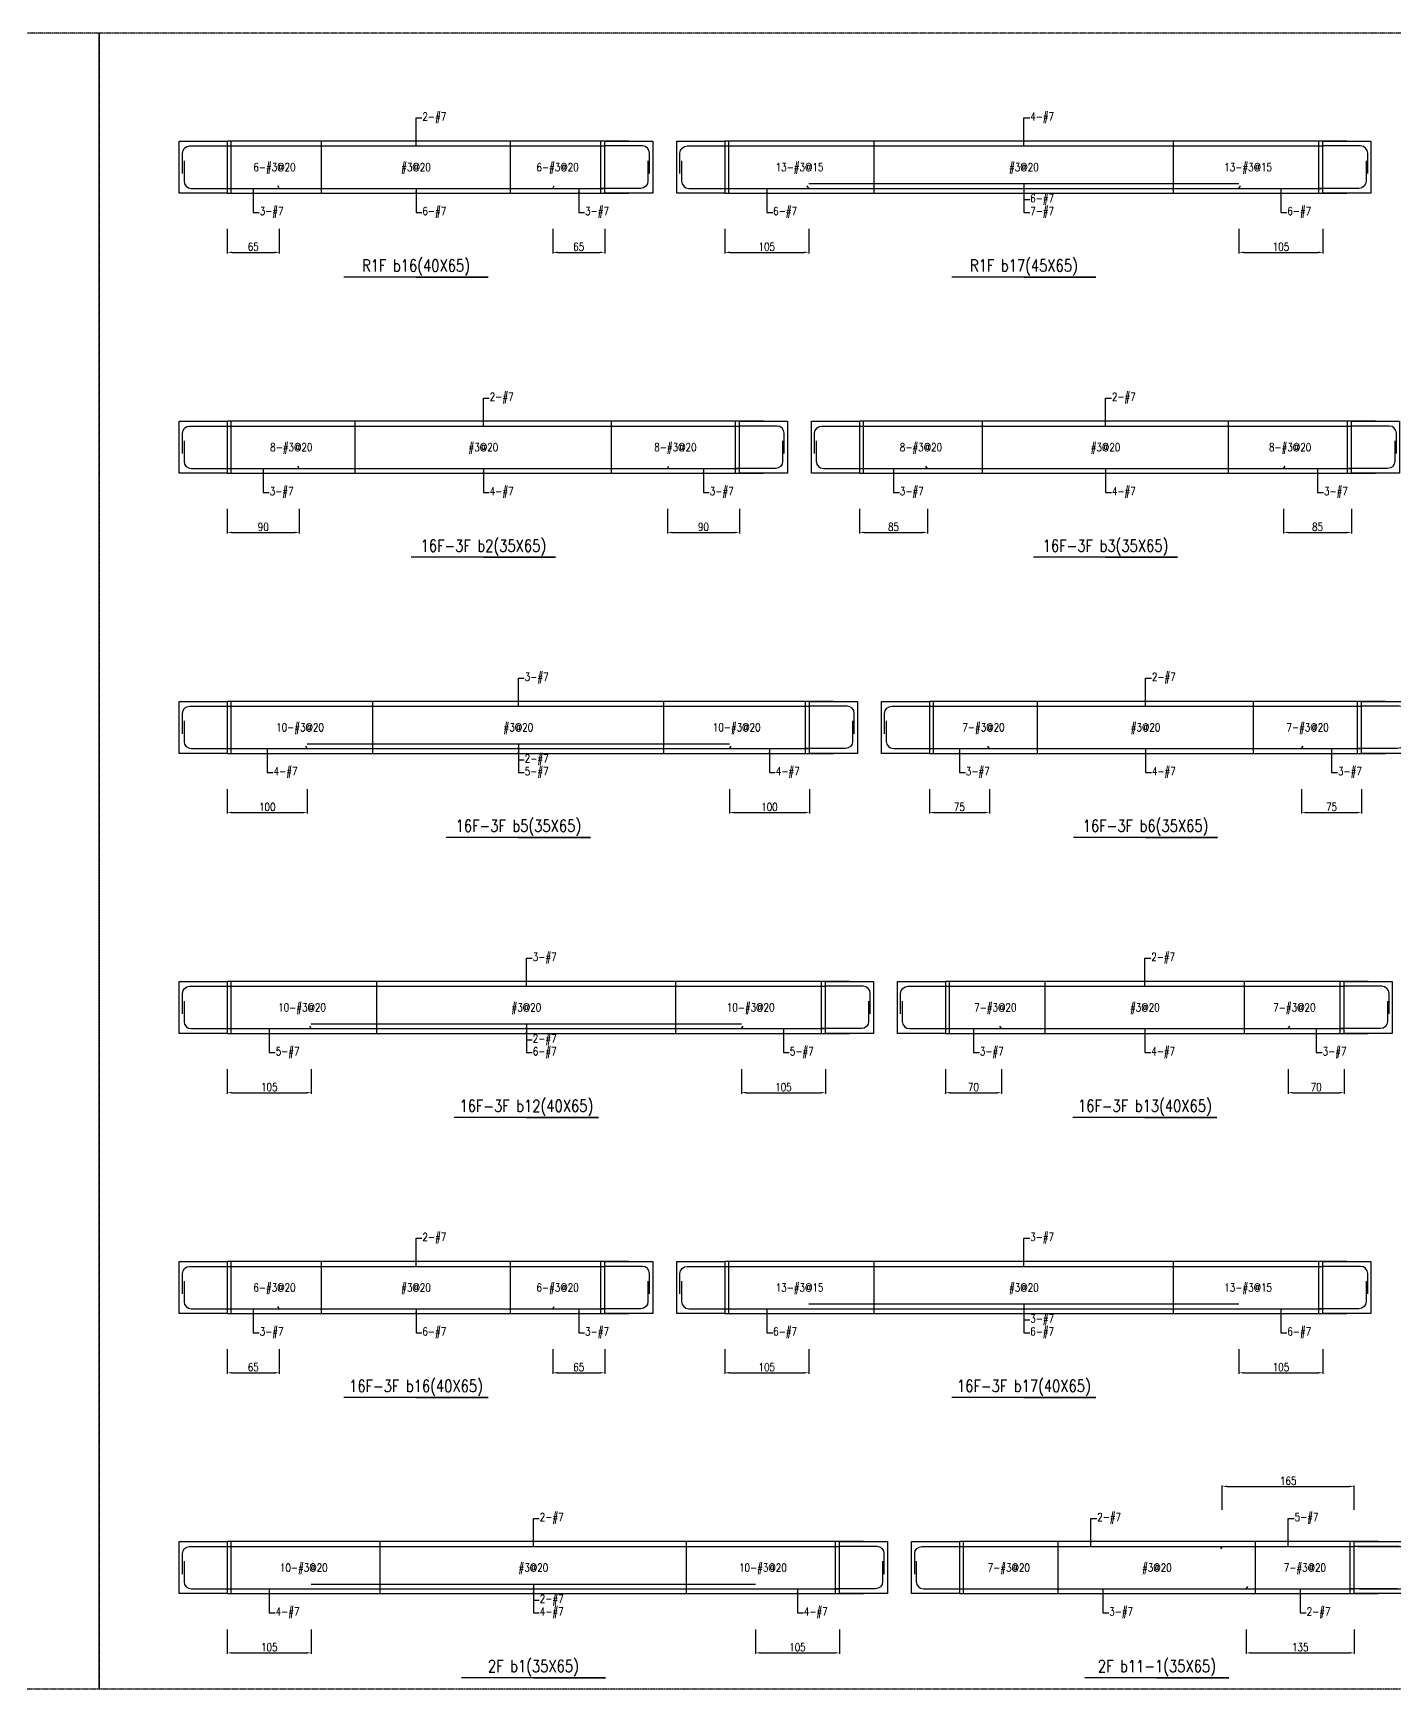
# Model space of a CAD drawing. Header units: millimetres. Extents: x 0 to 84580, y -12276 to 4373.
# Drawn here: x 65123 to 66825, y 0 to 2069 of the extents above; entities that cross this region are included whole.
import ezdxf
from ezdxf.enums import TextEntityAlignment as Align

# ---------------------------------------------------------------- set-up
doc = ezdxf.new("R2010")
doc.units = ezdxf.units.MM
doc.header["$MEASUREMENT"] = 0
doc.linetypes.add('CENTER', pattern=[2, 1.25, -0.25, 0.25, -0.25])
for name, color, linetype in [('S-DIM', 2, 'Continuous'), ('S-GRID', 1, 'CENTER'), ('S-LEADER', 2, 'Continuous'), ('S-RC', 130, 'Continuous'), ('S-REINF', 6, 'Continuous'), ('S-TEXT', 2, 'Continuous')]:
    doc.layers.add(name, color=color, linetype=linetype)
doc.styles.add('CS4', font='romans.shx', dxfattribs={"width": 0.8, "bigfont": 'lsp.shx'})
doc.styles.get("Standard").update_dxf_attribs({"font": 'arial.ttf'})
doc.dimstyles.new('ISO-25', dxfattribs={"dimtxt": 2.5, "dimasz": 2.5, "dimexe": 1.25, "dimexo": 0.625, "dimtad": 1, "dimtxsty": 'Standard', "dimcen": 2.5, "dimadec": 0, "dimazin": 0, "dimtfac": 1, "dimtmove": 0, "dimatfit": 3, "dimfxl": 0, "dimarcsym": 0})

# ---------------------------------------------------------------- blocks, each defined once
blk = doc.blocks.new('*D2001')
at = {"layer": 'DEFPOINTS', "color": 0, "transparency": 16777216}
for p in [(65366, 1825), (65431, 1825), (65431, 1795)]:
    blk.add_point(p, dxfattribs=at)
at = {"layer": 'S-DIM', "color": 0, "lineweight": -2, "transparency": 16777216}
for p, q in [((65366, 1824.375), (65366, 1793.75)), ((65431, 1824.375), (65431, 1793.75)), ((65372, 1795), (65425, 1795))]:
    blk.add_line(p, q, dxfattribs=at)
at = {"layer": 'S-DIM', "color": 0, "transparency": 16777216}
for points in [[(65372, 1796), (65372, 1794), (65366, 1795)], [(65425, 1796), (65425, 1794), (65431, 1795)]]:
    blk.add_solid(points, dxfattribs=at)
at = {"layer": 'S-DIM', "color": 0, "transparency": 16777216, "insert": (65398.5, 1802), "char_height": 10, "attachment_point": 5, "style": 'CS4'}
blk.add_mtext('65', dxfattribs=at)
blk = doc.blocks.new('*D2002')
at = {"layer": 'DEFPOINTS', "color": 0, "transparency": 16777216}
for p in [(65772.7, 1825), (65837.7, 1825), (65837.7, 1795)]:
    blk.add_point(p, dxfattribs=at)
at = {"layer": 'S-DIM', "color": 0, "lineweight": -2, "transparency": 16777216}
for p, q in [((65772.7, 1824.375), (65772.7, 1793.75)), ((65837.7, 1824.375), (65837.7, 1793.75)), ((65778.7, 1795), (65831.7, 1795))]:
    blk.add_line(p, q, dxfattribs=at)
at = {"layer": 'S-DIM', "color": 0, "transparency": 16777216}
for points in [[(65778.7, 1796), (65778.7, 1794), (65772.7, 1795)], [(65831.7, 1796), (65831.7, 1794), (65837.7, 1795)]]:
    blk.add_solid(points, dxfattribs=at)
at = {"layer": 'S-DIM', "color": 0, "transparency": 16777216, "insert": (65805.2, 1802), "char_height": 10, "attachment_point": 5, "style": 'CS4'}
blk.add_mtext('65', dxfattribs=at)
blk = doc.blocks.new('*D2003')
at = {"layer": 'DEFPOINTS', "color": 0, "transparency": 16777216}
for p in [(65987.7, 1825), (66092.7, 1825), (66092.7, 1795)]:
    blk.add_point(p, dxfattribs=at)
at = {"layer": 'S-DIM', "color": 0, "lineweight": -2, "transparency": 16777216}
for p, q in [((65987.7, 1824.375), (65987.7, 1793.75)), ((66092.7, 1824.375), (66092.7, 1793.75)), ((65993.7, 1795), (66086.7, 1795))]:
    blk.add_line(p, q, dxfattribs=at)
at = {"layer": 'S-DIM', "color": 0, "transparency": 16777216}
for points in [[(65993.7, 1796), (65993.7, 1794), (65987.7, 1795)], [(66086.7, 1796), (66086.7, 1794), (66092.7, 1795)]]:
    blk.add_solid(points, dxfattribs=at)
at = {"layer": 'S-DIM', "color": 0, "transparency": 16777216, "insert": (66040.2, 1802), "char_height": 10, "attachment_point": 5, "style": 'CS4'}
blk.add_mtext('105', dxfattribs=at)
blk = doc.blocks.new('*D2004')
at = {"layer": 'DEFPOINTS', "color": 0, "transparency": 16777216}
for p in [(66630.2, 1825), (66735.2, 1825), (66735.2, 1795)]:
    blk.add_point(p, dxfattribs=at)
at = {"layer": 'S-DIM', "color": 0, "lineweight": -2, "transparency": 16777216}
for p, q in [((66630.2, 1824.375), (66630.2, 1793.75)), ((66735.2, 1824.375), (66735.2, 1793.75)), ((66636.2, 1795), (66729.2, 1795))]:
    blk.add_line(p, q, dxfattribs=at)
at = {"layer": 'S-DIM', "color": 0, "transparency": 16777216}
for points in [[(66636.2, 1796), (66636.2, 1794), (66630.2, 1795)], [(66729.2, 1796), (66729.2, 1794), (66735.2, 1795)]]:
    blk.add_solid(points, dxfattribs=at)
at = {"layer": 'S-DIM', "color": 0, "transparency": 16777216, "insert": (66682.7, 1802), "char_height": 10, "attachment_point": 5, "style": 'CS4'}
blk.add_mtext('105', dxfattribs=at)
blk = doc.blocks.new('*D2009')
at = {"layer": 'DEFPOINTS', "color": 0, "transparency": 16777216}
for p in [(65366, 1475), (65456, 1475), (65456, 1445)]:
    blk.add_point(p, dxfattribs=at)
at = {"layer": 'S-DIM', "color": 0, "lineweight": -2, "transparency": 16777216}
for p, q in [((65366, 1474.375), (65366, 1443.75)), ((65456, 1474.375), (65456, 1443.75)), ((65372, 1445), (65450, 1445))]:
    blk.add_line(p, q, dxfattribs=at)
at = {"layer": 'S-DIM', "color": 0, "transparency": 16777216}
for points in [[(65372, 1446), (65372, 1444), (65366, 1445)], [(65450, 1446), (65450, 1444), (65456, 1445)]]:
    blk.add_solid(points, dxfattribs=at)
at = {"layer": 'S-DIM', "color": 0, "transparency": 16777216, "insert": (65411, 1452), "char_height": 10, "attachment_point": 5, "style": 'CS4'}
blk.add_mtext('90', dxfattribs=at)
blk = doc.blocks.new('*D2010')
at = {"layer": 'DEFPOINTS', "color": 0, "transparency": 16777216}
for p in [(65916, 1475), (66006, 1475), (66006, 1445)]:
    blk.add_point(p, dxfattribs=at)
at = {"layer": 'S-DIM', "color": 0, "lineweight": -2, "transparency": 16777216}
for p, q in [((65916, 1474.375), (65916, 1443.75)), ((66006, 1474.375), (66006, 1443.75)), ((65922, 1445), (66000, 1445))]:
    blk.add_line(p, q, dxfattribs=at)
at = {"layer": 'S-DIM', "color": 0, "transparency": 16777216}
for points in [[(65922, 1446), (65922, 1444), (65916, 1445)], [(66000, 1446), (66000, 1444), (66006, 1445)]]:
    blk.add_solid(points, dxfattribs=at)
at = {"layer": 'S-DIM', "color": 0, "transparency": 16777216, "insert": (65961, 1452), "char_height": 10, "attachment_point": 5, "style": 'CS4'}
blk.add_mtext('90', dxfattribs=at)
blk = doc.blocks.new('*D2011')
at = {"layer": 'DEFPOINTS', "color": 0, "transparency": 16777216}
for p in [(66156, 1475), (66241, 1475), (66241, 1445)]:
    blk.add_point(p, dxfattribs=at)
at = {"layer": 'S-DIM', "color": 0, "lineweight": -2, "transparency": 16777216}
for p, q in [((66156, 1474.375), (66156, 1443.75)), ((66241, 1474.375), (66241, 1443.75)), ((66162, 1445), (66235, 1445))]:
    blk.add_line(p, q, dxfattribs=at)
at = {"layer": 'S-DIM', "color": 0, "transparency": 16777216}
for points in [[(66162, 1446), (66162, 1444), (66156, 1445)], [(66235, 1446), (66235, 1444), (66241, 1445)]]:
    blk.add_solid(points, dxfattribs=at)
at = {"layer": 'S-DIM', "color": 0, "transparency": 16777216, "insert": (66198.5, 1452), "char_height": 10, "attachment_point": 5, "style": 'CS4'}
blk.add_mtext('85', dxfattribs=at)
blk = doc.blocks.new('*D2012')
at = {"layer": 'DEFPOINTS', "color": 0, "transparency": 16777216}
for p in [(66686, 1475), (66771, 1475), (66771, 1445)]:
    blk.add_point(p, dxfattribs=at)
at = {"layer": 'S-DIM', "color": 0, "lineweight": -2, "transparency": 16777216}
for p, q in [((66686, 1474.375), (66686, 1443.75)), ((66771, 1474.375), (66771, 1443.75)), ((66692, 1445), (66765, 1445))]:
    blk.add_line(p, q, dxfattribs=at)
at = {"layer": 'S-DIM', "color": 0, "transparency": 16777216}
for points in [[(66692, 1446), (66692, 1444), (66686, 1445)], [(66765, 1446), (66765, 1444), (66771, 1445)]]:
    blk.add_solid(points, dxfattribs=at)
at = {"layer": 'S-DIM', "color": 0, "transparency": 16777216, "insert": (66728.5, 1452), "char_height": 10, "attachment_point": 5, "style": 'CS4'}
blk.add_mtext('85', dxfattribs=at)
blk = doc.blocks.new('*D2015')
at = {"layer": 'DEFPOINTS', "color": 0, "transparency": 16777216}
for p in [(65366, 1125), (65466, 1125), (65466, 1095)]:
    blk.add_point(p, dxfattribs=at)
at = {"layer": 'S-DIM', "color": 0, "lineweight": -2, "transparency": 16777216}
for p, q in [((65366, 1124.375), (65366, 1093.75)), ((65466, 1124.375), (65466, 1093.75)), ((65372, 1095), (65460, 1095))]:
    blk.add_line(p, q, dxfattribs=at)
at = {"layer": 'S-DIM', "color": 0, "transparency": 16777216}
for points in [[(65372, 1096), (65372, 1094), (65366, 1095)], [(65460, 1096), (65460, 1094), (65466, 1095)]]:
    blk.add_solid(points, dxfattribs=at)
at = {"layer": 'S-DIM', "color": 0, "transparency": 16777216, "insert": (65416, 1102), "char_height": 10, "attachment_point": 5, "style": 'CS4'}
blk.add_mtext('100', dxfattribs=at)
blk = doc.blocks.new('*D2016')
at = {"layer": 'DEFPOINTS', "color": 0, "transparency": 16777216}
for p in [(65993.5, 1125), (66093.5, 1125), (66093.5, 1095)]:
    blk.add_point(p, dxfattribs=at)
at = {"layer": 'S-DIM', "color": 0, "lineweight": -2, "transparency": 16777216}
for p, q in [((65993.5, 1124.375), (65993.5, 1093.75)), ((66093.5, 1124.375), (66093.5, 1093.75)), ((65999.5, 1095), (66087.5, 1095))]:
    blk.add_line(p, q, dxfattribs=at)
at = {"layer": 'S-DIM', "color": 0, "transparency": 16777216}
for points in [[(65999.5, 1096), (65999.5, 1094), (65993.5, 1095)], [(66087.5, 1096), (66087.5, 1094), (66093.5, 1095)]]:
    blk.add_solid(points, dxfattribs=at)
at = {"layer": 'S-DIM', "color": 0, "transparency": 16777216, "insert": (66043.5, 1102), "char_height": 10, "attachment_point": 5, "style": 'CS4'}
blk.add_mtext('100', dxfattribs=at)
blk = doc.blocks.new('*D2017')
at = {"layer": 'DEFPOINTS', "color": 0, "transparency": 16777216}
for p in [(66243.5, 1125), (66318.5, 1125), (66318.5, 1095)]:
    blk.add_point(p, dxfattribs=at)
at = {"layer": 'S-DIM', "color": 0, "lineweight": -2, "transparency": 16777216}
for p, q in [((66243.5, 1124.375), (66243.5, 1093.75)), ((66318.5, 1124.375), (66318.5, 1093.75)), ((66249.5, 1095), (66312.5, 1095))]:
    blk.add_line(p, q, dxfattribs=at)
at = {"layer": 'S-DIM', "color": 0, "transparency": 16777216}
for points in [[(66249.5, 1096), (66249.5, 1094), (66243.5, 1095)], [(66312.5, 1096), (66312.5, 1094), (66318.5, 1095)]]:
    blk.add_solid(points, dxfattribs=at)
at = {"layer": 'S-DIM', "color": 0, "transparency": 16777216, "insert": (66281, 1102), "char_height": 10, "attachment_point": 5, "style": 'CS4'}
blk.add_mtext('75', dxfattribs=at)
blk = doc.blocks.new('*D2018')
at = {"layer": 'DEFPOINTS', "color": 0, "transparency": 16777216}
for p in [(66708.5, 1125), (66783.5, 1125), (66783.5, 1095)]:
    blk.add_point(p, dxfattribs=at)
at = {"layer": 'S-DIM', "color": 0, "lineweight": -2, "transparency": 16777216}
for p, q in [((66708.5, 1124.375), (66708.5, 1093.75)), ((66783.5, 1124.375), (66783.5, 1093.75)), ((66714.5, 1095), (66777.5, 1095))]:
    blk.add_line(p, q, dxfattribs=at)
at = {"layer": 'S-DIM', "color": 0, "transparency": 16777216}
for points in [[(66714.5, 1096), (66714.5, 1094), (66708.5, 1095)], [(66777.5, 1096), (66777.5, 1094), (66783.5, 1095)]]:
    blk.add_solid(points, dxfattribs=at)
at = {"layer": 'S-DIM', "color": 0, "transparency": 16777216, "insert": (66746, 1102), "char_height": 10, "attachment_point": 5, "style": 'CS4'}
blk.add_mtext('75', dxfattribs=at)
blk = doc.blocks.new('*D2023')
at = {"layer": 'DEFPOINTS', "color": 0, "transparency": 16777216}
for p in [(65366, 775), (65471, 775), (65471, 745)]:
    blk.add_point(p, dxfattribs=at)
at = {"layer": 'S-DIM', "color": 0, "lineweight": -2, "transparency": 16777216}
for p, q in [((65366, 774.375), (65366, 743.75)), ((65471, 774.375), (65471, 743.75)), ((65372, 745), (65465, 745))]:
    blk.add_line(p, q, dxfattribs=at)
at = {"layer": 'S-DIM', "color": 0, "transparency": 16777216}
for points in [[(65372, 746), (65372, 744), (65366, 745)], [(65465, 746), (65465, 744), (65471, 745)]]:
    blk.add_solid(points, dxfattribs=at)
at = {"layer": 'S-DIM', "color": 0, "transparency": 16777216, "insert": (65418.5, 752), "char_height": 10, "attachment_point": 5, "style": 'CS4'}
blk.add_mtext('105', dxfattribs=at)
blk = doc.blocks.new('*D2024')
at = {"layer": 'DEFPOINTS', "color": 0, "transparency": 16777216}
for p in [(66008.5, 775), (66113.5, 775), (66113.5, 745)]:
    blk.add_point(p, dxfattribs=at)
at = {"layer": 'S-DIM', "color": 0, "lineweight": -2, "transparency": 16777216}
for p, q in [((66008.5, 774.375), (66008.5, 743.75)), ((66113.5, 774.375), (66113.5, 743.75)), ((66014.5, 745), (66107.5, 745))]:
    blk.add_line(p, q, dxfattribs=at)
at = {"layer": 'S-DIM', "color": 0, "transparency": 16777216}
for points in [[(66014.5, 746), (66014.5, 744), (66008.5, 745)], [(66107.5, 746), (66107.5, 744), (66113.5, 745)]]:
    blk.add_solid(points, dxfattribs=at)
at = {"layer": 'S-DIM', "color": 0, "transparency": 16777216, "insert": (66061, 752), "char_height": 10, "attachment_point": 5, "style": 'CS4'}
blk.add_mtext('105', dxfattribs=at)
blk = doc.blocks.new('*D2025')
at = {"layer": 'DEFPOINTS', "color": 0, "transparency": 16777216}
for p in [(66263.5, 775), (66333.5, 775), (66333.5, 745)]:
    blk.add_point(p, dxfattribs=at)
at = {"layer": 'S-DIM', "color": 0, "lineweight": -2, "transparency": 16777216}
for p, q in [((66263.5, 774.375), (66263.5, 743.75)), ((66333.5, 774.375), (66333.5, 743.75)), ((66269.5, 745), (66327.5, 745))]:
    blk.add_line(p, q, dxfattribs=at)
at = {"layer": 'S-DIM', "color": 0, "transparency": 16777216}
for points in [[(66269.5, 746), (66269.5, 744), (66263.5, 745)], [(66327.5, 746), (66327.5, 744), (66333.5, 745)]]:
    blk.add_solid(points, dxfattribs=at)
at = {"layer": 'S-DIM', "color": 0, "transparency": 16777216, "insert": (66298.5, 752), "char_height": 10, "attachment_point": 5, "style": 'CS4'}
blk.add_mtext('70', dxfattribs=at)
blk = doc.blocks.new('*D2026')
at = {"layer": 'DEFPOINTS', "color": 0, "transparency": 16777216}
for p in [(66691.8, 775), (66761.8, 775), (66761.8, 745)]:
    blk.add_point(p, dxfattribs=at)
at = {"layer": 'S-DIM', "color": 0, "lineweight": -2, "transparency": 16777216}
for p, q in [((66691.8, 774.375), (66691.8, 743.75)), ((66761.8, 774.375), (66761.8, 743.75)), ((66697.8, 745), (66755.8, 745))]:
    blk.add_line(p, q, dxfattribs=at)
at = {"layer": 'S-DIM', "color": 0, "transparency": 16777216}
for points in [[(66697.8, 746), (66697.8, 744), (66691.8, 745)], [(66755.8, 746), (66755.8, 744), (66761.8, 745)]]:
    blk.add_solid(points, dxfattribs=at)
at = {"layer": 'S-DIM', "color": 0, "transparency": 16777216, "insert": (66726.8, 752), "char_height": 10, "attachment_point": 5, "style": 'CS4'}
blk.add_mtext('70', dxfattribs=at)
blk = doc.blocks.new('*D2031')
at = {"layer": 'DEFPOINTS', "color": 0, "transparency": 16777216}
for p in [(65366, 425), (65431, 425), (65431, 395)]:
    blk.add_point(p, dxfattribs=at)
at = {"layer": 'S-DIM', "color": 0, "lineweight": -2, "transparency": 16777216}
for p, q in [((65366, 424.375), (65366, 393.75)), ((65431, 424.375), (65431, 393.75)), ((65372, 395), (65425, 395))]:
    blk.add_line(p, q, dxfattribs=at)
at = {"layer": 'S-DIM', "color": 0, "transparency": 16777216}
for points in [[(65372, 396), (65372, 394), (65366, 395)], [(65425, 396), (65425, 394), (65431, 395)]]:
    blk.add_solid(points, dxfattribs=at)
at = {"layer": 'S-DIM', "color": 0, "transparency": 16777216, "insert": (65398.5, 402), "char_height": 10, "attachment_point": 5, "style": 'CS4'}
blk.add_mtext('65', dxfattribs=at)
blk = doc.blocks.new('*D2032')
at = {"layer": 'DEFPOINTS', "color": 0, "transparency": 16777216}
for p in [(65772.7, 425), (65837.7, 425), (65837.7, 395)]:
    blk.add_point(p, dxfattribs=at)
at = {"layer": 'S-DIM', "color": 0, "lineweight": -2, "transparency": 16777216}
for p, q in [((65772.7, 424.375), (65772.7, 393.75)), ((65837.7, 424.375), (65837.7, 393.75)), ((65778.7, 395), (65831.7, 395))]:
    blk.add_line(p, q, dxfattribs=at)
at = {"layer": 'S-DIM', "color": 0, "transparency": 16777216}
for points in [[(65778.7, 396), (65778.7, 394), (65772.7, 395)], [(65831.7, 396), (65831.7, 394), (65837.7, 395)]]:
    blk.add_solid(points, dxfattribs=at)
at = {"layer": 'S-DIM', "color": 0, "transparency": 16777216, "insert": (65805.2, 402), "char_height": 10, "attachment_point": 5, "style": 'CS4'}
blk.add_mtext('65', dxfattribs=at)
blk = doc.blocks.new('*D2033')
at = {"layer": 'DEFPOINTS', "color": 0, "transparency": 16777216}
for p in [(65987.7, 425), (66092.7, 425), (66092.7, 395)]:
    blk.add_point(p, dxfattribs=at)
at = {"layer": 'S-DIM', "color": 0, "lineweight": -2, "transparency": 16777216}
for p, q in [((65987.7, 424.375), (65987.7, 393.75)), ((66092.7, 424.375), (66092.7, 393.75)), ((65993.7, 395), (66086.7, 395))]:
    blk.add_line(p, q, dxfattribs=at)
at = {"layer": 'S-DIM', "color": 0, "transparency": 16777216}
for points in [[(65993.7, 396), (65993.7, 394), (65987.7, 395)], [(66086.7, 396), (66086.7, 394), (66092.7, 395)]]:
    blk.add_solid(points, dxfattribs=at)
at = {"layer": 'S-DIM', "color": 0, "transparency": 16777216, "insert": (66040.2, 402), "char_height": 10, "attachment_point": 5, "style": 'CS4'}
blk.add_mtext('105', dxfattribs=at)
blk = doc.blocks.new('*D2034')
at = {"layer": 'DEFPOINTS', "color": 0, "transparency": 16777216}
for p in [(66630.2, 425), (66735.2, 425), (66735.2, 395)]:
    blk.add_point(p, dxfattribs=at)
at = {"layer": 'S-DIM', "color": 0, "lineweight": -2, "transparency": 16777216}
for p, q in [((66630.2, 424.375), (66630.2, 393.75)), ((66735.2, 424.375), (66735.2, 393.75)), ((66636.2, 395), (66729.2, 395))]:
    blk.add_line(p, q, dxfattribs=at)
at = {"layer": 'S-DIM', "color": 0, "transparency": 16777216}
for points in [[(66636.2, 396), (66636.2, 394), (66630.2, 395)], [(66729.2, 396), (66729.2, 394), (66735.2, 395)]]:
    blk.add_solid(points, dxfattribs=at)
at = {"layer": 'S-DIM', "color": 0, "transparency": 16777216, "insert": (66682.7, 402), "char_height": 10, "attachment_point": 5, "style": 'CS4'}
blk.add_mtext('105', dxfattribs=at)
blk = doc.blocks.new('*D2037')
at = {"layer": 'DEFPOINTS', "color": 0, "transparency": 16777216}
for p in [(65366, 75), (65471, 75), (65471, 45)]:
    blk.add_point(p, dxfattribs=at)
at = {"layer": 'S-DIM', "color": 0, "lineweight": -2, "transparency": 16777216}
for p, q in [((65366, 74.375), (65366, 43.75)), ((65471, 74.375), (65471, 43.75)), ((65372, 45), (65465, 45))]:
    blk.add_line(p, q, dxfattribs=at)
at = {"layer": 'S-DIM', "color": 0, "transparency": 16777216}
for points in [[(65372, 46), (65372, 44), (65366, 45)], [(65465, 46), (65465, 44), (65471, 45)]]:
    blk.add_solid(points, dxfattribs=at)
at = {"layer": 'S-DIM', "color": 0, "transparency": 16777216, "insert": (65418.5, 52), "char_height": 10, "attachment_point": 5, "style": 'CS4'}
blk.add_mtext('105', dxfattribs=at)
blk = doc.blocks.new('*D2038')
at = {"layer": 'DEFPOINTS', "color": 0, "transparency": 16777216}
for p in [(66026, 75), (66131, 75), (66131, 45)]:
    blk.add_point(p, dxfattribs=at)
at = {"layer": 'S-DIM', "color": 0, "lineweight": -2, "transparency": 16777216}
for p, q in [((66026, 74.375), (66026, 43.75)), ((66131, 74.375), (66131, 43.75)), ((66032, 45), (66125, 45))]:
    blk.add_line(p, q, dxfattribs=at)
at = {"layer": 'S-DIM', "color": 0, "transparency": 16777216}
for points in [[(66032, 46), (66032, 44), (66026, 45)], [(66125, 46), (66125, 44), (66131, 45)]]:
    blk.add_solid(points, dxfattribs=at)
at = {"layer": 'S-DIM', "color": 0, "transparency": 16777216, "insert": (66078.5, 52), "char_height": 10, "attachment_point": 5, "style": 'CS4'}
blk.add_mtext('105', dxfattribs=at)
blk = doc.blocks.new('*D2039')
at = {"layer": 'DEFPOINTS', "color": 0, "transparency": 16777216}
for p in [(66774.3, 253), (66609.3, 223), (66774.3, 223)]:
    blk.add_point(p, dxfattribs=at)
at = {"layer": 'S-DIM', "color": 0, "lineweight": -2, "transparency": 16777216}
for p, q in [((66609.3, 223.625), (66609.3, 254.25)), ((66615.3, 253), (66768.3, 253)), ((66774.3, 223.625), (66774.3, 254.25))]:
    blk.add_line(p, q, dxfattribs=at)
at = {"layer": 'S-DIM', "color": 0, "transparency": 16777216}
for points in [[(66615.3, 254), (66615.3, 252), (66609.3, 253)], [(66768.3, 254), (66768.3, 252), (66774.3, 253)]]:
    blk.add_solid(points, dxfattribs=at)
at = {"layer": 'S-DIM', "color": 0, "transparency": 16777216, "insert": (66691.8, 260), "char_height": 10, "attachment_point": 5, "style": 'CS4'}
blk.add_mtext('165', dxfattribs=at)
blk = doc.blocks.new('*D2040')
at = {"layer": 'DEFPOINTS', "color": 0, "transparency": 16777216}
for p in [(66639.3, 75), (66774.3, 75), (66774.3, 45)]:
    blk.add_point(p, dxfattribs=at)
at = {"layer": 'S-DIM', "color": 0, "lineweight": -2, "transparency": 16777216}
for p, q in [((66639.3, 74.375), (66639.3, 43.75)), ((66774.3, 74.375), (66774.3, 43.75)), ((66645.3, 45), (66768.3, 45))]:
    blk.add_line(p, q, dxfattribs=at)
at = {"layer": 'S-DIM', "color": 0, "transparency": 16777216}
for points in [[(66645.3, 46), (66645.3, 44), (66639.3, 45)], [(66768.3, 46), (66768.3, 44), (66774.3, 45)]]:
    blk.add_solid(points, dxfattribs=at)
at = {"layer": 'S-DIM', "color": 0, "transparency": 16777216, "insert": (66706.8, 52), "char_height": 10, "attachment_point": 5, "style": 'CS4'}
blk.add_mtext('135', dxfattribs=at)

msp = doc.modelspace()

# ---------------------------------------------------------------- linework, layer by layer
at = {"layer": 'S-GRID'}
for points in [[(61977, 0), (65206, 0), (65206, 2069), (61977, 2069), (61977, 0)], [(65206, 0), (68435, 0), (68435, 2069), (65206, 2069), (65206, 0)]]:
    msp.add_lwpolyline(points, dxfattribs=at)
at = {"layer": 'S-RC'}
for points in [[(65366, 1869), (65306, 1869), (65306, 1934), (65366, 1934), (65366, 1869)], [(65867.7, 1934), (65366, 1934)], [(65897.7, 1869), (65837.7, 1869), (65837.7, 1934), (65897.7, 1934), (65897.7, 1869)], [(65987.7, 1869), (65927.7, 1869), (65927.7, 1934), (65987.7, 1934), (65987.7, 1869)], [(66765.2, 1934), (65987.7, 1934)], [(66795.2, 1869), (66735.2, 1869), (66735.2, 1934), (66795.2, 1934), (66795.2, 1869)], [(65366, 1869), (65867.7, 1869)], [(65987.7, 1869), (66765.2, 1869)], [(65601.85, 1764), (65691.85, 1764), (65511.85, 1764)], [(66361.45, 1764), (66451.45, 1764), (66271.45, 1764)], [(65366, 1519), (65306, 1519), (65306, 1584), (65366, 1584), (65366, 1519)], [(66036, 1584), (65366, 1584)], [(66066, 1519), (66006, 1519), (66006, 1584), (66066, 1584), (66066, 1519)], [(66156, 1519), (66096, 1519), (66096, 1584), (66156, 1584), (66156, 1519)], [(66801, 1584), (66156, 1584)], [(66831, 1519), (66771, 1519), (66771, 1584), (66831, 1584), (66831, 1519)], [(65366, 1519), (66036, 1519)], [(66156, 1519), (66801, 1519)], [(65686, 1414), (65776, 1414), (65596, 1414)], [(66463.5, 1414), (66553.5, 1414), (66373.5, 1414)], [(65366, 1169), (65306, 1169), (65306, 1234), (65366, 1234), (65366, 1169)], [(66123.5, 1234), (65366, 1234)], [(66153.5, 1169), (66093.5, 1169), (66093.5, 1234), (66153.5, 1234), (66153.5, 1169)], [(66243.5, 1169), (66183.5, 1169), (66183.5, 1234), (66243.5, 1234), (66243.5, 1169)], [(66813.5, 1234), (66243.5, 1234)], [(66843.5, 1169), (66783.5, 1169), (66783.5, 1234), (66843.5, 1234), (66843.5, 1169)], [(65366, 1169), (66123.5, 1169)], [(66243.5, 1169), (66813.5, 1169)], [(65729.75, 1064), (65819.75, 1064), (65639.75, 1064)], [(66513.5, 1064), (66603.5, 1064), (66423.5, 1064)], [(65366, 819), (65306, 819), (65306, 884), (65366, 884), (65366, 819)], [(66143.5, 884), (65366, 884)], [(66173.5, 819), (66113.5, 819), (66113.5, 884), (66173.5, 884), (66173.5, 819)], [(66263.5, 819), (66203.5, 819), (66203.5, 884), (66263.5, 884), (66263.5, 819)], [(66791.8, 884), (66263.5, 884)], [(66821.8, 819), (66761.8, 819), (66761.8, 884), (66821.8, 884), (66821.8, 819)], [(65366, 819), (66143.5, 819)], [(66263.5, 819), (66791.8, 819)], [(65739.75, 714), (65829.75, 714), (65649.75, 714)], [(66512.65, 714), (66602.65, 714), (66422.65, 714)], [(65366, 469), (65306, 469), (65306, 534), (65366, 534), (65366, 469)], [(65867.7, 534), (65366, 534)], [(65897.7, 469), (65837.7, 469), (65837.7, 534), (65897.7, 534), (65897.7, 469)], [(65987.7, 469), (65927.7, 469), (65927.7, 534), (65987.7, 534), (65987.7, 469)], [(66765.2, 534), (65987.7, 534)], [(66795.2, 469), (66735.2, 469), (66735.2, 534), (66795.2, 534), (66795.2, 469)], [(65366, 469), (65867.7, 469)], [(65987.7, 469), (66765.2, 469)], [(65601.85, 364), (65691.85, 364), (65511.85, 364)], [(66361.45, 364), (66451.45, 364), (66271.45, 364)], [(65366, 119), (65306, 119), (65306, 184), (65366, 184), (65366, 119)], [(66161, 184), (65366, 184)], [(66191, 119), (66131, 119), (66131, 184), (66191, 184), (66191, 119)], [(66281, 119), (66221, 119), (66221, 184), (66281, 184), (66281, 119)], [(66804.3, 184), (66281, 184)], [(66834.3, 119), (66774.3, 119), (66774.3, 184), (66834.3, 184), (66834.3, 119)], [(66834.3, 119), (66774.3, 119), (66774.3, 184), (66834.3, 184), (66834.3, 119)], [(65366, 119), (66161, 119)], [(66281, 119), (66804.3, 119)], [(65748.5, 14), (65838.5, 14), (65658.5, 14)], [(66527.65, 14), (66617.65, 14), (66437.65, 14)]]:
    msp.add_lwpolyline(points, dxfattribs=at)
at = {"layer": 'S-REINF'}
for points in [[(65310, 1893.5), (65310, 1919, -0.41421356), (65319, 1928), (65366, 1928)], [(65893.7, 1893.5), (65893.7, 1919, 0.41421356), (65884.7, 1928), (65837.7, 1928)], [(65931.7, 1893.5), (65931.7, 1919, -0.41421356), (65940.7, 1928), (65987.7, 1928)], [(66791.2, 1893.5), (66791.2, 1919, 0.41421356), (66782.2, 1928), (66735.2, 1928)], [(65312, 1909.5), (65312, 1884, 0.41421356), (65321, 1875), (65366, 1875)], [(65891.7, 1909.5), (65891.7, 1884, -0.41421356), (65882.7, 1875), (65831.7, 1875)], [(65933.7, 1909.5), (65933.7, 1884, 0.41421356), (65942.7, 1875), (65987.7, 1875)], [(66789.2, 1909.5), (66789.2, 1884, -0.41421356), (66780.2, 1875), (66729.2, 1875)], [(65310, 1543.5), (65310, 1569, -0.41421356), (65319, 1578), (65366, 1578)], [(66062, 1543.5), (66062, 1569, 0.41421356), (66053, 1578), (66006, 1578)], [(66100, 1543.5), (66100, 1569, -0.41421356), (66109, 1578), (66156, 1578)], [(66827, 1543.5), (66827, 1569, 0.41421356), (66818, 1578), (66771, 1578)], [(65312, 1559.5), (65312, 1534, 0.41421356), (65321, 1525), (65366, 1525)], [(66060, 1559.5), (66060, 1534, -0.41421356), (66051, 1525), (66000, 1525)], [(66102, 1559.5), (66102, 1534, 0.41421356), (66111, 1525), (66156, 1525)], [(66825, 1559.5), (66825, 1534, -0.41421356), (66816, 1525), (66765, 1525)], [(65310, 1193.5), (65310, 1219, -0.41421356), (65319, 1228), (65366, 1228)], [(66149.5, 1193.5), (66149.5, 1219, 0.41421356), (66140.5, 1228), (66093.5, 1228)], [(66187.5, 1193.5), (66187.5, 1219, -0.41421356), (66196.5, 1228), (66243.5, 1228)], [(66839.5, 1193.5), (66839.5, 1219, 0.41421356), (66830.5, 1228), (66783.5, 1228)], [(65312, 1209.5), (65312, 1184, 0.41421356), (65321, 1175), (65366, 1175)], [(66147.5, 1209.5), (66147.5, 1184, -0.41421356), (66138.5, 1175), (66087.5, 1175)], [(66189.5, 1209.5), (66189.5, 1184, 0.41421356), (66198.5, 1175), (66243.5, 1175)], [(66837.5, 1209.5), (66837.5, 1184, -0.41421356), (66828.5, 1175), (66777.5, 1175)], [(65310, 843.5), (65310, 869, -0.41421356), (65319, 878), (65366, 878)], [(66169.5, 843.5), (66169.5, 869, 0.41421356), (66160.5, 878), (66113.5, 878)], [(66207.5, 843.5), (66207.5, 869, -0.41421356), (66216.5, 878), (66263.5, 878)], [(66817.8, 843.5), (66817.8, 869, 0.41421356), (66808.8, 878), (66761.8, 878)], [(65312, 859.5), (65312, 834, 0.41421356), (65321, 825), (65366, 825)], [(66167.5, 859.5), (66167.5, 834, -0.41421356), (66158.5, 825), (66107.5, 825)], [(66209.5, 859.5), (66209.5, 834, 0.41421356), (66218.5, 825), (66263.5, 825)], [(66815.8, 859.5), (66815.8, 834, -0.41421356), (66806.8, 825), (66755.8, 825)], [(65310, 493.5), (65310, 519, -0.41421356), (65319, 528), (65366, 528)], [(65893.7, 493.5), (65893.7, 519, 0.41421356), (65884.7, 528), (65837.7, 528)], [(65931.7, 493.5), (65931.7, 519, -0.41421356), (65940.7, 528), (65987.7, 528)], [(66791.2, 493.5), (66791.2, 519, 0.41421356), (66782.2, 528), (66735.2, 528)], [(65312, 509.5), (65312, 484, 0.41421356), (65321, 475), (65366, 475)], [(65891.7, 509.5), (65891.7, 484, -0.41421356), (65882.7, 475), (65831.7, 475)], [(65933.7, 509.5), (65933.7, 484, 0.41421356), (65942.7, 475), (65987.7, 475)], [(66789.2, 509.5), (66789.2, 484, -0.41421356), (66780.2, 475), (66729.2, 475)], [(65310, 143.5), (65310, 169, -0.41421356), (65319, 178), (65366, 178)], [(66187, 143.5), (66187, 169, 0.41421356), (66178, 178), (66131, 178)], [(66225, 143.5), (66225, 169, -0.41421356), (66234, 178), (66281, 178)], [(65312, 159.5), (65312, 134, 0.41421356), (65321, 125), (65366, 125)], [(66185, 159.5), (66185, 134, -0.41421356), (66176, 125), (66125, 125)], [(66227, 159.5), (66227, 134, 0.41421356), (66236, 125), (66281, 125)]]:
    msp.add_lwpolyline(points, format="xyb", dxfattribs=at)
for points in [[(65366, 1928), (65837.7, 1928)], [(65987.7, 1928), (66207.7, 1928)], [(66207.7, 1928), (66515.2, 1928)], [(66515.2, 1928), (66735.2, 1928)], [(65366, 1875), (65431, 1875)], [(65431, 1875), (65429, 1878)], [(65431, 1875), (65772.7, 1875)], [(65772.7, 1875), (65774.7, 1878)], [(65772.7, 1875), (65837.7, 1875)], [(65987.7, 1875), (66092.7, 1875)], [(66092.7, 1875), (66090.7, 1878)], [(66092.7, 1881), (66630.2, 1881)], [(66092.7, 1875), (66630.2, 1875)], [(66630.2, 1875), (66632.2, 1878)], [(66630.2, 1875), (66735.2, 1875)], [(65366, 1578), (66006, 1578)], [(66156, 1578), (66771, 1578)], [(65366, 1525), (65456, 1525)], [(65456, 1525), (65454, 1528)], [(65456, 1525), (65916, 1525)], [(65916, 1525), (65918, 1528)], [(65916, 1525), (66006, 1525)], [(66156, 1525), (66241, 1525)], [(66241, 1525), (66239, 1528)], [(66241, 1525), (66686, 1525)], [(66686, 1525), (66688, 1528)], [(66686, 1525), (66771, 1525)], [(65366, 1228), (66093.5, 1228)], [(66243.5, 1228), (66783.5, 1228)], [(65466, 1181), (65993.5, 1181)], [(65366, 1175), (65466, 1175)], [(65466, 1175), (65464, 1178)], [(65466, 1175), (65993.5, 1175)], [(65993.5, 1175), (65995.5, 1178)], [(65993.5, 1175), (66093.5, 1175)], [(66243.5, 1175), (66318.5, 1175)], [(66318.5, 1175), (66316.5, 1178)], [(66318.5, 1175), (66708.5, 1175)], [(66708.5, 1175), (66710.5, 1178)], [(66708.5, 1175), (66783.5, 1175)], [(65366, 878), (66113.5, 878)], [(66263.5, 878), (66761.8, 878)], [(65471, 825), (65469, 828)], [(65471, 831), (66008.5, 831)], [(66008.5, 825), (66010.5, 828)], [(66333.5, 825), (66331.5, 828)], [(66691.8, 825), (66693.8, 828)], [(65366, 825), (65471, 825)], [(65471, 825), (66008.5, 825)], [(66008.5, 825), (66113.5, 825)], [(66263.5, 825), (66333.5, 825)], [(66333.5, 825), (66691.8, 825)], [(66691.8, 825), (66761.8, 825)], [(65366, 528), (65837.7, 528)], [(65987.7, 528), (66207.7, 528)], [(66207.7, 528), (66515.2, 528)], [(66515.2, 528), (66735.2, 528)], [(65431, 475), (65429, 478)], [(65772.7, 475), (65774.7, 478)], [(66092.7, 481), (66630.2, 481)], [(65366, 475), (65431, 475)], [(65431, 475), (65772.7, 475)], [(65772.7, 475), (65837.7, 475)], [(65987.7, 475), (66092.7, 475)], [(66092.7, 475), (66630.2, 475)], [(66630.2, 475), (66735.2, 475)], [(65366, 178), (66131, 178)], [(66281, 178), (66609.3, 178)], [(66609.3, 178), (66607.3, 175)], [(66609.3, 178), (66774.3, 178)], [(66830.3, 178), (66774.3, 178)], [(66778.3, 178), (66834.3, 178)], [(65366, 125), (65471, 125)], [(65471, 131), (66026, 131)], [(65471, 125), (66026, 125)], [(66026, 125), (66131, 125)], [(66281, 125), (66639.3, 125)], [(66639.3, 125), (66641.3, 128)], [(66639.3, 125), (66774.3, 125)], [(66828.3, 125), (66768.3, 125)], [(66780.3, 125), (66834.3, 125)]]:
    msp.add_lwpolyline(points, dxfattribs=at)
at = {"layer": 'S-REINF', "color": 1}
for points in [[(65371, 1869), (65371, 1934)], [(65483.925, 1869), (65483.925, 1934)], [(65719.775, 1869), (65719.775, 1934)], [(65832.7, 1869), (65832.7, 1934)], [(65992.7, 1869), (65992.7, 1934)], [(66174.575, 1869), (66174.575, 1934)], [(66548.325, 1869), (66548.325, 1934)], [(66730.2, 1869), (66730.2, 1934)], [(65371, 1519), (65371, 1584)], [(65526, 1519), (65526, 1584)], [(65846, 1519), (65846, 1584)], [(66001, 1519), (66001, 1584)], [(66161, 1519), (66161, 1584)], [(66309.75, 1519), (66309.75, 1584)], [(66617.25, 1519), (66617.25, 1584)], [(66766, 1519), (66766, 1584)], [(65371, 1169), (65371, 1234)], [(65547.875, 1169), (65547.875, 1234)], [(65911.625, 1169), (65911.625, 1234)], [(66088.5, 1169), (66088.5, 1234)], [(66248.5, 1169), (66248.5, 1234)], [(66378.5, 1169), (66378.5, 1234)], [(66648.5, 1169), (66648.5, 1234)], [(66778.5, 1169), (66778.5, 1234)], [(65371, 819), (65371, 884)], [(65552.875, 819), (65552.875, 884)], [(65926.625, 819), (65926.625, 884)], [(66108.5, 819), (66108.5, 884)], [(66268.5, 819), (66268.5, 884)], [(66388.075, 819), (66388.075, 884)], [(66637.225, 819), (66637.225, 884)], [(66756.8, 819), (66756.8, 884)], [(65371, 469), (65371, 534)], [(65483.925, 469), (65483.925, 534)], [(65719.775, 469), (65719.775, 534)], [(65832.7, 469), (65832.7, 534)], [(65992.7, 469), (65992.7, 534)], [(66174.575, 469), (66174.575, 534)], [(66548.325, 469), (66548.325, 534)], [(66730.2, 469), (66730.2, 534)], [(65371, 119), (65371, 184)], [(65557.25, 119), (65557.25, 184)], [(65939.75, 119), (65939.75, 184)], [(66126, 119), (66126, 184)], [(66286, 119), (66286, 184)], [(66404.325, 119), (66404.325, 184)], [(66650.975, 119), (66650.975, 184)], [(66769.3, 119), (66769.3, 184)]]:
    msp.add_lwpolyline(points, dxfattribs=at)

# ---------------------------------------------------------------- texts
at = {"layer": 'S-LEADER', "char_height": 10, "attachment_point": 4, "style": 'CS4'}
for s, insert in [('2-#7', (65609.85, 1963)), ('4-#7', (66369.45, 1963)), ('6-#7', (66369.45, 1861)), ('3-#7', (65406.5, 1845)), ('6-#7', (65609.85, 1845)), ('3-#7', (65813.2, 1845)), ('6-#7', (66048.2, 1845)), ('7-#7', (66369.45, 1845)), ('6-#7', (66690.7, 1845)), ('2-#7', (65694, 1613)), ('2-#7', (66471.5, 1613)), ('3-#7', (65419, 1495)), ('4-#7', (65694, 1495)), ('3-#7', (65969, 1495)), ('3-#7', (66206.5, 1495)), ('4-#7', (66471.5, 1495)), ('3-#7', (66736.5, 1495)), ('3-#7', (65737.75, 1263)), ('2-#7', (66521.5, 1263)), ('2-#7', (65737.75, 1161)), ('4-#7', (65424, 1145)), ('5-#7', (65737.75, 1145)), ('4-#7', (66051.5, 1145)), ('3-#7', (66289, 1145)), ('4-#7', (66521.5, 1145)), ('3-#7', (66754, 1145)), ('3-#7', (65747.75, 913)), ('2-#7', (66520.65, 913)), ('2-#7', (65747.75, 811)), ('5-#7', (65426.5, 795)), ('6-#7', (65747.75, 795)), ('5-#7', (66069, 795)), ('3-#7', (66306.5, 795)), ('4-#7', (66520.65, 795)), ('3-#7', (66734.8, 795)), ('2-#7', (65609.85, 563)), ('3-#7', (66369.45, 563)), ('3-#7', (66369.45, 461)), ('3-#7', (65406.5, 445)), ('6-#7', (65609.85, 445)), ('3-#7', (65813.2, 445)), ('6-#7', (66048.2, 445)), ('6-#7', (66369.45, 445)), ('6-#7', (66690.7, 445)), ('2-#7', (65756.5, 213)), ('2-#7', (66453.15, 213)), ('5-#7', (66699.8, 213)), ('4-#7', (65426.5, 95)), ('2-#7', (65756.5, 111)), ('4-#7', (65756.5, 95)), ('4-#7', (66086.5, 95)), ('3-#7', (66468.15, 95)), ('2-#7', (66714.8, 95))]:
    msp.add_mtext(s, dxfattribs=dict(at, insert=insert))
at = {"layer": 'S-RC', "style": 'CS4', "width": 0.8}
for s, p in [('R1F b16(40X65)', (65601.85, 1771)), ('R1F b17(45X65)', (66361.45, 1771)), ('16F-3F b2(35X65)', (65686, 1421)), ('16F-3F b3(35X65)', (66463.5, 1421)), ('16F-3F b5(35X65)', (65729.75, 1071)), ('16F-3F b6(35X65)', (66513.5, 1071)), ('16F-3F b12(40X65)', (65739.75, 721)), ('16F-3F b13(40X65)', (66512.65, 721)), ('16F-3F b16(40X65)', (65601.85, 371)), ('16F-3F b17(40X65)', (66361.45, 371)), ('2F b1(35X65)', (65748.5, 21)), ('2F b11-1(35X65)', (66527.65, 21))]:
    msp.add_text(s, height=15, dxfattribs=at).set_placement(p, align=Align.CENTER)
at = {"layer": 'S-TEXT', "color": 1, "style": 'CS4', "width": 0.8}
for s, p in [('6-#3@20', (65424.963, 1896.5)), ('#3@20', (65601.85, 1896.5)), ('6-#3@20', (65778.738, 1896.5)), ('13-#3@15', (66081.137, 1896.5)), ('#3@20', (66361.45, 1896.5)), ('13-#3@15', (66641.762, 1896.5)), ('8-#3@20', (65446, 1546.5)), ('#3@20', (65686, 1546.5)), ('8-#3@20', (65926, 1546.5)), ('8-#3@20', (66232.875, 1546.5)), ('#3@20', (66463.5, 1546.5)), ('8-#3@20', (66694.125, 1546.5)), ('10-#3@20', (65456.938, 1196.5)), ('#3@20', (65729.75, 1196.5)), ('10-#3@20', (66002.562, 1196.5)), ('7-#3@20', (66311, 1196.5)), ('#3@20', (66513.5, 1196.5)), ('7-#3@20', (66716, 1196.5)), ('10-#3@20', (65459.438, 846.5)), ('#3@20', (65739.75, 846.5)), ('10-#3@20', (66020.062, 846.5)), ('7-#3@20', (66325.788, 846.5)), ('#3@20', (66512.65, 846.5)), ('7-#3@20', (66699.512, 846.5)), ('6-#3@20', (65424.963, 496.5)), ('#3@20', (65601.85, 496.5)), ('6-#3@20', (65778.738, 496.5)), ('13-#3@15', (66081.137, 496.5)), ('#3@20', (66361.45, 496.5)), ('13-#3@15', (66641.762, 496.5)), ('10-#3@20', (65461.625, 146.5)), ('#3@20', (65748.5, 146.5)), ('10-#3@20', (66035.375, 146.5)), ('7-#3@20', (66342.663, 146.5)), ('#3@20', (66527.65, 146.5)), ('7-#3@20', (66712.637, 146.5))]:
    msp.add_text(s, height=10, dxfattribs=at).set_placement(p, align=Align.CENTER)

# ---------------------------------------------------------------- dimensions: what is measured, and where the dimension line sits
at = {"layer": 'S-DIM'}
for p1, p2, distance, picture, middle in [((65366, 1825), (65431, 1825), -30, '*D2001', (65398.5, 1802)), ((65772.7, 1825), (65837.7, 1825), -30, '*D2002', (65805.2, 1802)), ((65987.7, 1825), (66092.7, 1825), -30, '*D2003', (66040.2, 1802)), ((66630.2, 1825), (66735.2, 1825), -30, '*D2004', (66682.7, 1802)), ((65366, 1475), (65456, 1475), -30, '*D2009', (65411, 1452)), ((65916, 1475), (66006, 1475), -30, '*D2010', (65961, 1452)), ((66156, 1475), (66241, 1475), -30, '*D2011', (66198.5, 1452)), ((66686, 1475), (66771, 1475), -30, '*D2012', (66728.5, 1452)), ((65366, 1125), (65466, 1125), -30, '*D2015', (65416, 1102)), ((65993.5, 1125), (66093.5, 1125), -30, '*D2016', (66043.5, 1102)), ((66243.5, 1125), (66318.5, 1125), -30, '*D2017', (66281, 1102)), ((66708.5, 1125), (66783.5, 1125), -30, '*D2018', (66746, 1102)), ((65366, 775), (65471, 775), -30, '*D2023', (65418.5, 752)), ((66008.5, 775), (66113.5, 775), -30, '*D2024', (66061, 752)), ((66263.5, 775), (66333.5, 775), -30, '*D2025', (66298.5, 752)), ((66691.8, 775), (66761.8, 775), -30, '*D2026', (66726.8, 752)), ((65366, 425), (65431, 425), -30, '*D2031', (65398.5, 402)), ((65772.7, 425), (65837.7, 425), -30, '*D2032', (65805.2, 402)), ((65987.7, 425), (66092.7, 425), -30, '*D2033', (66040.2, 402)), ((66630.2, 425), (66735.2, 425), -30, '*D2034', (66682.7, 402)), ((66609.3, 223), (66774.3, 223), 30, '*D2039', (66691.8, 260)), ((65366, 75), (65471, 75), -30, '*D2037', (65418.5, 52)), ((66026, 75), (66131, 75), -30, '*D2038', (66078.5, 52)), ((66639.3, 75), (66774.3, 75), -30, '*D2040', (66706.8, 52))]:
    dim = msp.add_aligned_dim(p1=p1, p2=p2, distance=distance, dimstyle='ISO-25', override={"dimtxt": 10, "dimasz": 6, "dimgap": 2, "dimtxsty": 'CS4'}, dxfattribs=at)
    dim.commit()
    dim.dimension.update_dxf_attribs({"geometry": picture, "text_midpoint": middle})

# ---------------------------------------------------------------- leaders
at = {"layer": 'S-LEADER', "annotation_type": 0, "has_hookline": 1, "hookline_direction": 0}
for points, text_width in [([(65601.85, 1928), (65601.85, 1963), (65609.225, 1963)], 30.857), ([(66361.45, 1928), (66361.45, 1963), (66368.825, 1963)], 30.857), ([(65398.5, 1875), (65398.5, 1845), (65405.875, 1845)], 30.857), ([(65601.85, 1875), (65601.85, 1845), (65609.225, 1845)], 30.476), ([(65805.2, 1875), (65805.2, 1845), (65812.575, 1845)], 30.857), ([(66040.2, 1875), (66040.2, 1845), (66047.575, 1845)], 30.476), ([(66361.45, 1881), (66361.45, 1861), (66368.825, 1861)], 30.476), ([(66361.45, 1875), (66361.45, 1845), (66368.825, 1845)], 30.857), ([(66682.7, 1875), (66682.7, 1845), (66690.075, 1845)], 30.476), ([(65686, 1578), (65686, 1613), (65693.375, 1613)], 30.857), ([(66463.5, 1578), (66463.5, 1613), (66470.875, 1613)], 30.857), ([(65411, 1525), (65411, 1495), (65418.375, 1495)], 30.857), ([(65686, 1525), (65686, 1495), (65693.375, 1495)], 30.857), ([(65961, 1525), (65961, 1495), (65968.375, 1495)], 30.857), ([(66198.5, 1525), (66198.5, 1495), (66205.875, 1495)], 30.857), ([(66463.5, 1525), (66463.5, 1495), (66470.875, 1495)], 30.857), ([(66728.5, 1525), (66728.5, 1495), (66735.875, 1495)], 30.857), ([(65729.75, 1228), (65729.75, 1263), (65737.125, 1263)], 30.857), ([(66513.5, 1228), (66513.5, 1263), (66520.875, 1263)], 30.857), ([(65729.75, 1181), (65729.75, 1161), (65737.125, 1161)], 30.857), ([(65416, 1175), (65416, 1145), (65423.375, 1145)], 30.857), ([(65729.75, 1175), (65729.75, 1145), (65737.125, 1145)], 30.857), ([(66043.5, 1175), (66043.5, 1145), (66050.875, 1145)], 30.857), ([(66281, 1175), (66281, 1145), (66288.375, 1145)], 30.857), ([(66513.5, 1175), (66513.5, 1145), (66520.875, 1145)], 30.857), ([(66746, 1175), (66746, 1145), (66753.375, 1145)], 30.857), ([(65739.75, 878), (65739.75, 913), (65747.125, 913)], 30.857), ([(66512.65, 878), (66512.65, 913), (66520.025, 913)], 30.857), ([(65739.75, 831), (65739.75, 811), (65747.125, 811)], 30.857), ([(65418.5, 825), (65418.5, 795), (65425.875, 795)], 30.857), ([(65739.75, 825), (65739.75, 795), (65747.125, 795)], 30.476), ([(66061, 825), (66061, 795), (66068.375, 795)], 30.857), ([(66298.5, 825), (66298.5, 795), (66305.875, 795)], 30.857), ([(66512.65, 825), (66512.65, 795), (66520.025, 795)], 30.857), ([(66726.8, 825), (66726.8, 795), (66734.175, 795)], 30.857), ([(65601.85, 528), (65601.85, 563), (65609.225, 563)], 30.857), ([(66361.45, 528), (66361.45, 563), (66368.825, 563)], 30.857), ([(66361.45, 481), (66361.45, 461), (66368.825, 461)], 30.857), ([(65398.5, 475), (65398.5, 445), (65405.875, 445)], 30.857), ([(65601.85, 475), (65601.85, 445), (65609.225, 445)], 30.476), ([(65805.2, 475), (65805.2, 445), (65812.575, 445)], 30.857), ([(66040.2, 475), (66040.2, 445), (66047.575, 445)], 30.476), ([(66361.45, 475), (66361.45, 445), (66368.825, 445)], 30.476), ([(66682.7, 475), (66682.7, 445), (66690.075, 445)], 30.476), ([(65748.5, 178), (65748.5, 213), (65755.875, 213)], 30.857), ([(66445.15, 178), (66445.15, 213), (66452.525, 213)], 30.857), ([(66691.8, 178), (66691.8, 213), (66699.175, 213)], 30.857), ([(65418.5, 125), (65418.5, 95), (65425.875, 95)], 30.857), ([(65748.5, 131), (65748.5, 111), (65755.875, 111)], 30.857), ([(65748.5, 125), (65748.5, 95), (65755.875, 95)], 30.857), ([(66078.5, 125), (66078.5, 95), (66085.875, 95)], 30.857), ([(66460.15, 125), (66460.15, 95), (66467.525, 95)], 30.857), ([(66706.8, 125), (66706.8, 95), (66714.175, 95)], 30.857)]:
    msp.add_leader(points, dimstyle='ISO-25', override={"dimasz": 6, "dimtad": 0}, dxfattribs=dict(at, text_width=text_width))

doc.saveas('drawing.dxf')
